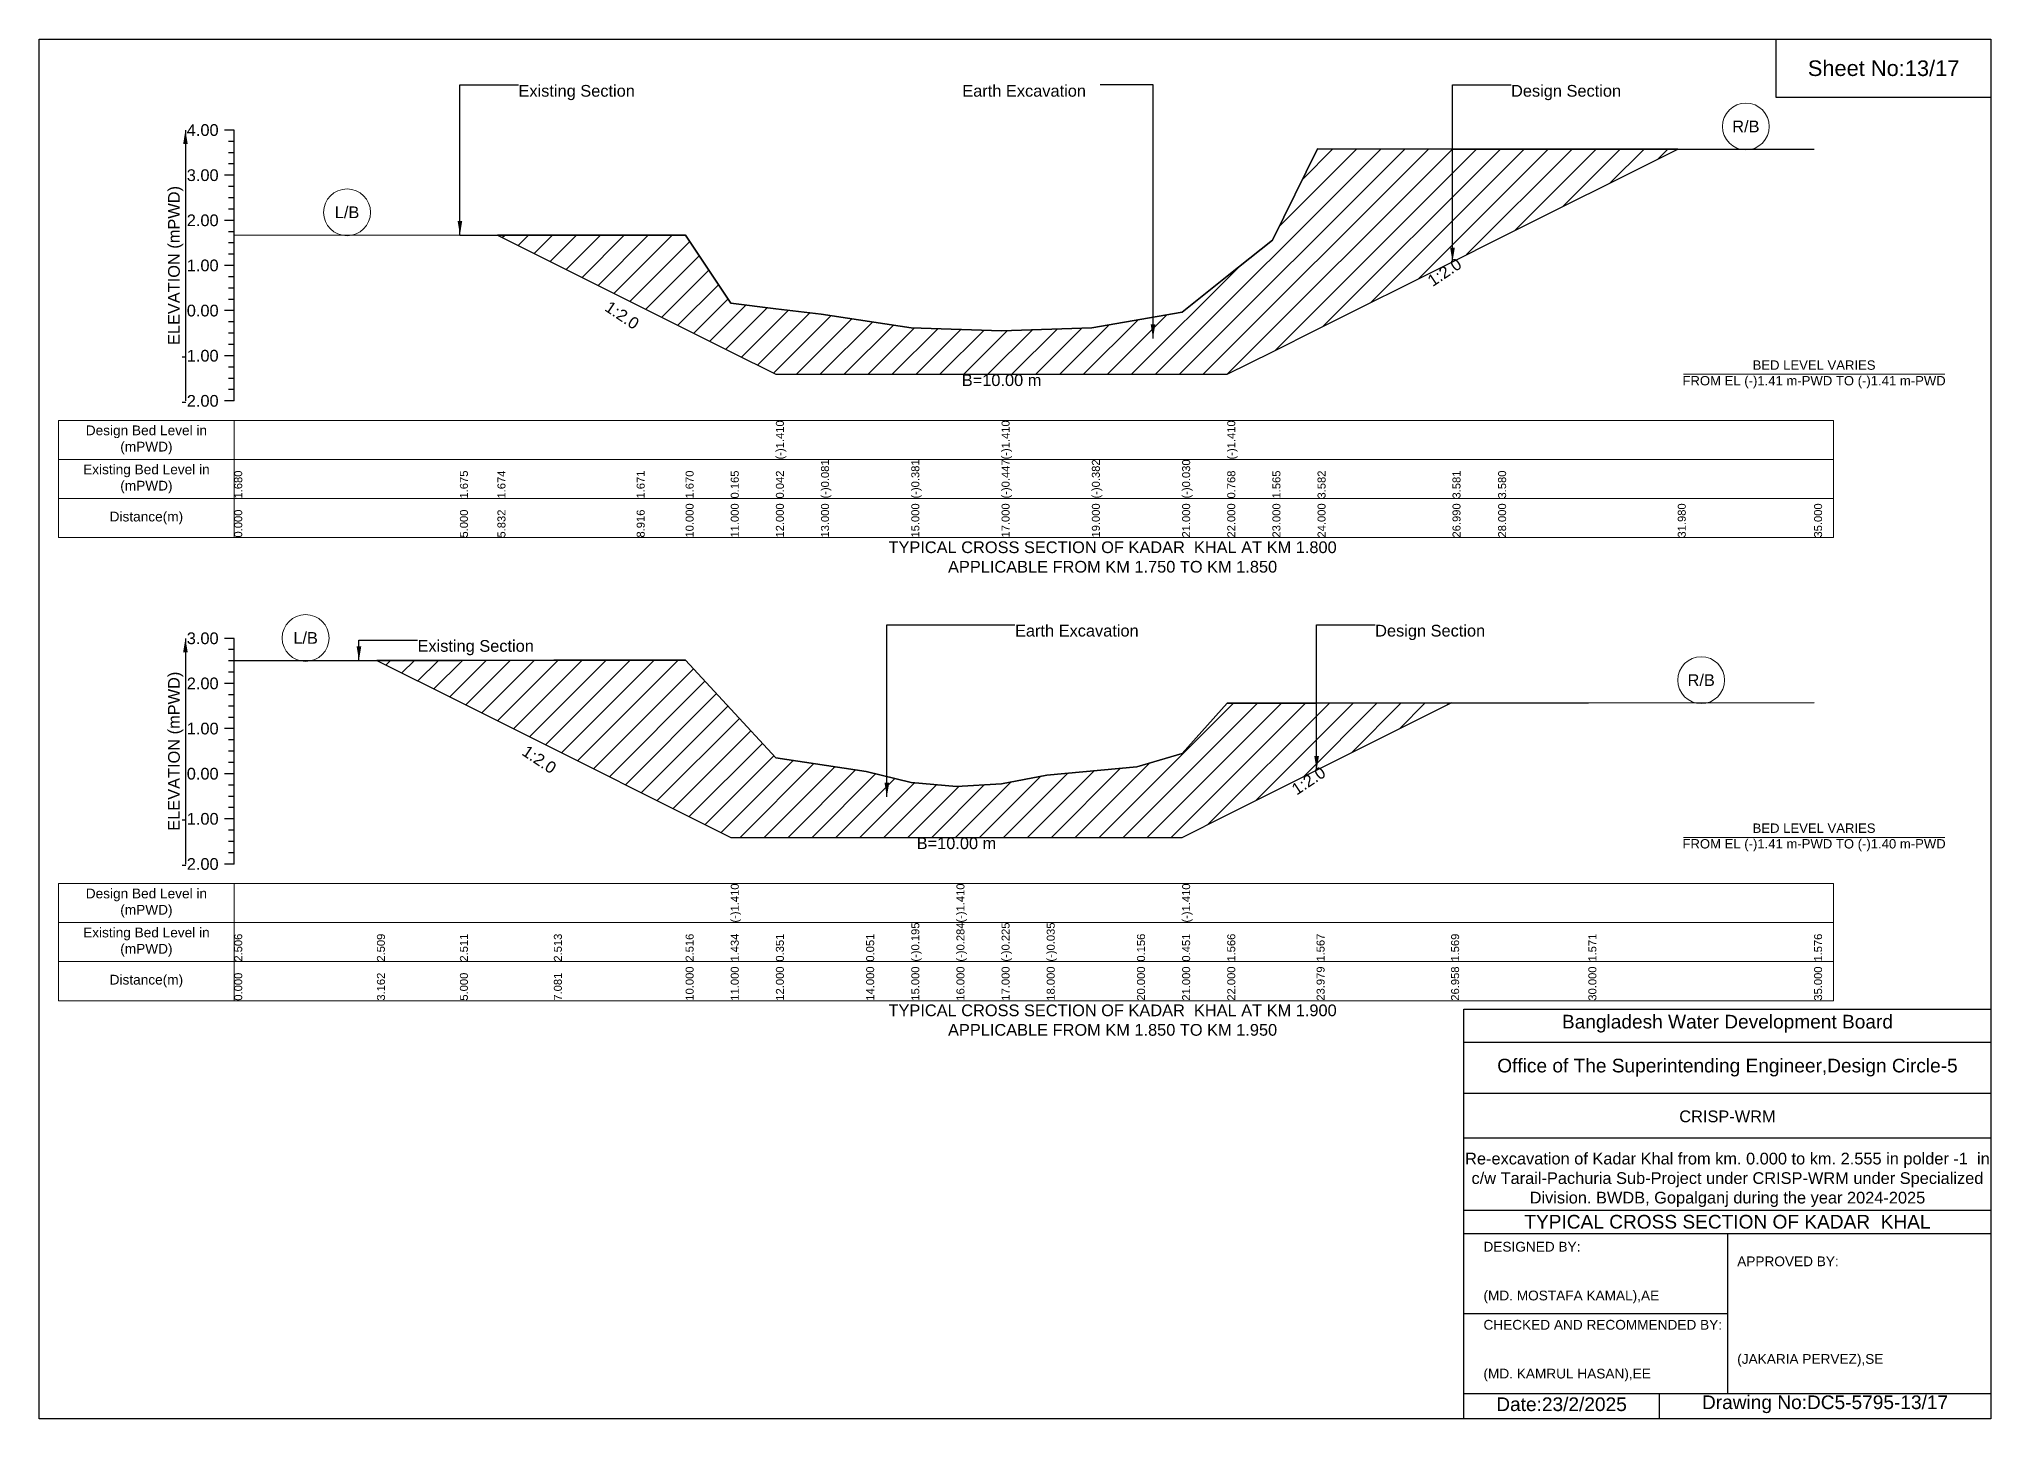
# Model space of a CAD drawing. Header units: inches. Extents: x 91000 to 278000, y -13885 to 0.
# Drawn here: x 220000 to 228000, y -5656 to 0 of the extents above; entities that cross this region are included whole.
import ezdxf

# ---------------------------------------------------------------- set-up
doc = ezdxf.new("R2010")
doc.units = ezdxf.units.IN
doc.header["$LTSCALE"] = 7
doc.header["$MEASUREMENT"] = 0
for name, color, linetype, lineweight in [('Cross section Data Border', 7, 'Continuous', 9), ('Cross Section Labels', 7, 'Continuous', 9), ('Existing_Bed_Level for Xsection', 7, 'Continuous', 25)]:
    doc.layers.add(name, color=color, linetype=linetype, lineweight=lineweight)
doc.styles.get("Standard").update_dxf_attribs({"font": 'arial.ttf'})
doc.dimstyles.get("Standard").update_dxf_attribs({"dimtxt": 0.18, "dimasz": 0.18, "dimexe": 0.18, "dimexo": 0.0625, "dimgap": 0.09, "dimtad": 0, "dimtih": 1, "dimtoh": 1, "dimdec": 4, "dimzin": 0, "dimdsep": 46, "dimtxsty": 'Standard', "dimcen": 0.09, "dimadec": 0, "dimazin": 0, "dimtfac": 1, "dimtdec": 4, "dimtofl": 0, "dimtmove": 0, "dimatfit": 3, "dimfxl": 1, "dimtolj": 1, "dimtzin": 0, "dimarcsym": 0})

msp = doc.modelspace()

# ---------------------------------------------------------------- hatches: boundary and pattern name
at = {"layer": 'Existing_Bed_Level for Xsection'}
h = msp.add_hatch(dxfattribs=at)
h.set_pattern_fill('ANSI31', color=256, scale=555, style=0)
h.paths.add_polyline_path([(221878.9, -803.6), (222449.4, -1088.9), (222650, -1189.2), (222835, -1281.7), (223020, -1374.2), (223205, -1374.2), (223575, -1374.2), (223945, -1374.2), (224315, -1374.2), (224685, -1374.2), (224870, -1374.2), (225055, -1281.7), (225240, -1189.2), (225793.1, -912.6), (225980, -819.2), (226716.3, -451), (225980, -451), (225793.1, -450.9), (225240, -450.6), (225055, -823.8), (224870, -971.3), (224685, -1118.9), (224315, -1184), (223945, -1196), (223575, -1183.8), (223205, -1128.3), (223020, -1105.5), (222835, -1082.8), (222650, -804.4), (222449.4, -804.2)])
h = msp.add_hatch(dxfattribs=at)
h.set_pattern_fill('ANSI31', color=256, scale=555, style=0)
h.paths.add_polyline_path([(221384.9, -2547.3), (221725, -2717.3), (222110, -2909.8), (222650, -3179.8), (222835, -3272.3), (223020, -3272.3), (223390, -3272.3), (223575, -3272.3), (223760, -3272.3), (223945, -3272.3), (224130, -3272.3), (224500, -3272.3), (224685, -3272.3), (224870, -3179.8), (225236.1, -2996.7), (225787.3, -2721.2), (225236.1, -2721.5), (224870, -2721.8), (224685, -2928), (224500, -2982.6), (224130, -3017.9), (223945, -3053.1), (223760, -3064), (223575, -3047.5), (223390, -3002), (223020, -2946.5), (222835, -2746.3), (222650, -2546), (222110, -2546.5), (221725, -2546.9)])

# ---------------------------------------------------------------- linework, layer by layer
for points in [[(220000, 0), (228000, 0), (228000, -5656), (220000, -5656)], [(227120, 0), (228000, 0), (228000, -240), (227120, -240)]]:
    msp.add_lwpolyline(points, close=True)
for points in [[(225840, -5656), (225840, -3976), (228000, -3976)], [(225840, -4112), (228000, -4112)], [(225840, -4320), (228000, -4320)], [(225840, -4504), (228000, -4504)], [(225840, -4800), (228000, -4800)], [(225840, -4896), (228000, -4896)], [(226920, -4896), (226920, -5552)], [(225840, -5224), (226920, -5224)], [(225840, -5552), (228000, -5552)], [(226640, -5552), (226640, -5656)]]:
    msp.add_lwpolyline(points)
at = {"layer": 'Cross section Data Border'}
for points in [[(220080, -1563.3), (227355, -1563.3), (227355, -2043.3), (220080, -2043.3)], [(220080, -3461.5), (227355, -3461.5), (227355, -3941.5), (220080, -3941.5)]]:
    msp.add_lwpolyline(points, close=True, dxfattribs=at)
for points in [[(220800, -1563.3), (220800, -2043.3)], [(220080, -1723.3), (227355, -1723.3)], [(220080, -1883.3), (227355, -1883.3)], [(220800, -3461.5), (220800, -3941.5)], [(220080, -3621.5), (227355, -3621.5)], [(220080, -3781.5), (227355, -3781.5)]]:
    msp.add_lwpolyline(points, dxfattribs=at)
at = {"layer": 'Cross Section Labels'}
for points in [[(226739.2, -1374.2), (227810.8, -1374.2)], [(226739.2, -3272.3), (227810.8, -3272.3)]]:
    msp.add_lwpolyline(points, dxfattribs=at)
for centre in [(226995.6, -358.5), (221262.5, -710.5), (221092.5, -2455.1), (226812.5, -2627.9)]:
    msp.add_circle(centre, 96, dxfattribs=at)
at = {"layer": 'Existing_Bed_Level for Xsection'}
for points in [[(220800, -373.3), (220760, -373.3)], [(220800, -1483.3), (220800, -1298.3), (220800, -1113.3), (220800, -928.3), (220800, -743.3), (220800, -558.3), (220800, -373.3)], [(220800, -419.6), (220776, -419.6)], [(220800, -465.8), (220776, -465.8)], [(220800, -802.5), (221725, -803.4), (221878.9, -803.6), (222449.4, -804.2), (222650, -804.4), (222835, -1082.8), (223020, -1105.5), (223020, -1105.5), (223205, -1128.3), (223575, -1183.8), (223945, -1196), (223945, -1196), (224315, -1184), (224685, -1118.9), (224870, -971.3), (224870, -971.3), (225055, -823.8), (225240, -450.6), (225793.1, -450.9), (225980, -451), (226716.3, -451), (227275, -451)], [(220800, -558.3), (220760, -558.3)], [(220800, -512.1), (220776, -512.1)], [(220800, -604.6), (220776, -604.6)], [(220800, -650.8), (220776, -650.8)], [(220800, -697.1), (220776, -697.1)], [(220800, -743.3), (220760, -743.3)], [(220800, -789.6), (220776, -789.6)], [(220800, -835.8), (220776, -835.8)], [(220800, -928.3), (220760, -928.3)], [(220800, -882.1), (220776, -882.1)], [(220800, -974.6), (220776, -974.6)], [(220800, -1020.8), (220776, -1020.8)], [(220800, -1113.3), (220760, -1113.3)], [(220800, -1067.1), (220776, -1067.1)], [(220800, -1159.6), (220776, -1159.6)], [(220800, -1205.8), (220776, -1205.8)], [(220800, -1252.1), (220776, -1252.1)], [(220800, -1298.3), (220760, -1298.3)], [(220800, -1344.6), (220776, -1344.6)], [(220800, -1390.8), (220776, -1390.8)], [(220800, -1437.1), (220776, -1437.1)], [(220800, -1483.3), (220760, -1483.3)], [(220800, -2456.5), (220760, -2456.5)], [(220800, -3381.5), (220800, -3196.5), (220800, -3011.5), (220800, -2826.5), (220800, -2641.5), (220800, -2456.5)], [(220800, -2502.7), (220776, -2502.7)], [(220800, -2549), (220776, -2549)], [(220800, -2547.8), (221384.9, -2547.3), (221725, -2546.9), (222110, -2546.5), (222650, -2546), (222835, -2746.3), (222835, -2746.3), (223020, -2946.5), (223390, -3002), (223575, -3047.5), (223760, -3064), (223760, -3064), (223945, -3053.1), (224130, -3017.9), (224500, -2982.6), (224685, -2928), (224685, -2928), (224870, -2721.8), (225236.1, -2721.5), (225787.3, -2721.2), (226350, -2720.8), (227275, -2719.9)], [(220800, -2595.2), (220776, -2595.2)], [(220800, -2641.5), (220760, -2641.5)], [(220800, -2687.7), (220776, -2687.7)], [(220800, -2734), (220776, -2734)], [(220800, -2780.2), (220776, -2780.2)], [(220800, -2826.5), (220760, -2826.5)], [(220800, -2872.7), (220776, -2872.7)], [(220800, -2919), (220776, -2919)], [(220800, -3011.5), (220760, -3011.5)], [(220800, -2965.2), (220776, -2965.2)], [(220800, -3057.7), (220776, -3057.7)], [(220800, -3104), (220776, -3104)], [(220800, -3196.5), (220760, -3196.5)], [(220800, -3150.2), (220776, -3150.2)], [(220800, -3242.7), (220776, -3242.7)], [(220800, -3289), (220776, -3289)], [(220800, -3335.2), (220776, -3335.2)], [(220800, -3381.5), (220760, -3381.5)]]:
    msp.add_lwpolyline(points, dxfattribs=at)
for points in [[(221878.9, -803.6), (222449.4, -1088.9), (222650, -1189.2), (222835, -1281.7), (223020, -1374.2), (223020, -1374.2), (223205, -1374.2), (223575, -1374.2), (223945, -1374.2), (223945, -1374.2), (224315, -1374.2), (224685, -1374.2), (224870, -1374.2), (224870, -1374.2), (225055, -1281.7), (225240, -1189.2), (225793.1, -912.6), (225980, -819.2), (226716.3, -451), (225980, -451), (225793.1, -450.9), (225240, -450.6), (225055, -823.8), (224870, -971.3), (224870, -971.3), (224685, -1118.9), (224315, -1184), (223945, -1196), (223945, -1196), (223575, -1183.8), (223205, -1128.3), (223020, -1105.5), (223020, -1105.5), (222835, -1082.8), (222650, -804.4), (222449.4, -804.2)], [(221384.9, -2547.3), (221384.9, -2547.3), (221725, -2717.3), (222110, -2909.8), (222650, -3179.8), (222835, -3272.3), (222835, -3272.3), (223020, -3272.3), (223390, -3272.3), (223575, -3272.3), (223760, -3272.3), (223760, -3272.3), (223945, -3272.3), (224130, -3272.3), (224500, -3272.3), (224685, -3272.3), (224685, -3272.3), (224870, -3179.8), (225236.1, -2996.7), (225787.3, -2721.2), (225236.1, -2721.5), (224870, -2721.8), (224685, -2928), (224685, -2928), (224500, -2982.6), (224130, -3017.9), (223945, -3053.1), (223760, -3064), (223760, -3064), (223575, -3047.5), (223390, -3002), (223020, -2946.5), (222835, -2746.3), (222835, -2746.3), (222650, -2546), (222110, -2546.5), (221725, -2546.9), (221384.9, -2547.3)]]:
    msp.add_lwpolyline(points, close=True, dxfattribs=at)

# ---------------------------------------------------------------- texts
at = {"attachment_point": 5}
for s, insert, char_height in [('Sheet No:13/17', (227560, -120), 64), ('Bangladesh Water Development Board', (226920, -4036), 56), ('Office of The Superintending Engineer,Design Circle-5', (226920, -4216), 56)]:
    msp.add_mtext(s, dxfattribs=dict(at, insert=insert, char_height=char_height))
for s, insert, char_height, width, attachment_point in [('CRISP-WRM', (226920, -4416), 48, 2240, 5), ('Re-excavation of Kadar Khal from km. 0.000 to km. 2.555 in polder -1  in c/w Tarail-Pachuria Sub-Project under CRISP-WRM under Specialized Division. BWDB, Gopalganj during the year 2024-2025', (226920, -4676), 48, 2160, 5), ('TYPICAL CROSS SECTION OF KADAR  KHAL', (226920, -4848), 56, 2240, 5), ('DESIGNED BY:^J^J^J(MD. MOSTAFA KAMAL),AE', (225920, -5056), 40, 1120, 4), ('APPROVED BY:^J^J^J^J^J^J(JAKARIA PERVEZ),SE', (226960, -5216), 40, 1120, 4), ('CHECKED AND RECOMMENDED BY:^J^J^J(MD. KAMRUL HASAN),EE', (225920, -5376), 40, 1120, 4), ('Date:23/2/2025', (226240, -5596), 56, 1120, 5), ('Drawing No:DC5-5795-13/17', (227320, -5596), 56, 1760, 5)]:
    msp.add_mtext(s, dxfattribs=dict(insert=insert, char_height=char_height, width=width, attachment_point=attachment_point))
at = {"layer": 'Cross section Data Border', "char_height": 40, "width": 640, "attachment_point": 5}
for s, insert in [('Design Bed Level in (mPWD)', (220440, -1643.3)), ('Existing Bed Level in (mPWD)', (220440, -1803.3)), ('Distance(m)', (220440, -1963.3)), ('Design Bed Level in (mPWD)', (220440, -3541.5)), ('Existing Bed Level in (mPWD)', (220440, -3701.5)), ('Distance(m)', (220440, -3861.5))]:
    msp.add_mtext(s, dxfattribs=dict(at, insert=insert))
at = {"layer": 'Cross Section Labels'}
for s, insert, char_height, attachment_point in [('Existing Section', (221965, -188.3), 48, 1), ('Earth Excavation', (223784, -188.3), 48, 1), ('Design Section', (226033.1, -188.3), 48, 1), ('R/B', (226995.6, -358.5), 48, 5), ('L/B', (221262.5, -710.5), 48, 5), ('BED LEVEL VARIES ^JFROM EL (-)1.41 m-PWD TO (-)1.41 m-PWD', (227275, -1374.2), 38.4, 5), ('B=10.00 m', (223945, -1374.2), 48, 2), ('TYPICAL CROSS SECTION OF KADAR  KHAL AT KM 1.800^JAPPLICABLE FROM KM 1.750 TO KM 1.850', (224400, -2123.3), 48, 5), ('Earth Excavation', (224000, -2401), 48, 1), ('Design Section', (225476.1, -2401), 48, 1), ('L/B', (221092.5, -2455.1), 48, 5), ('Existing Section', (221551.1, -2463.5), 48, 1), ('R/B', (226812.5, -2627.9), 48, 5), ('B=10.00 m', (223760, -3272.3), 48, 2), ('BED LEVEL VARIES ^JFROM EL (-)1.41 m-PWD TO (-)1.40 m-PWD', (227275, -3272.3), 38.4, 5), ('TYPICAL CROSS SECTION OF KADAR  KHAL AT KM 1.900^JAPPLICABLE FROM KM 1.850 TO KM 1.950', (224400, -4021.5), 48, 5)]:
    msp.add_mtext(s, dxfattribs=dict(at, insert=insert, char_height=char_height, attachment_point=attachment_point))
at = {"layer": 'Cross Section Labels', "char_height": 48, "attachment_point": 2}
for insert, rotation in [((225746.9, -935.7), 33.69007), ((222403.2, -1112), 326.30993), ((222063.7, -2932.9), 326.30993), ((225189.9, -3019.9), 33.69007)]:
    msp.add_mtext('1:2.0', dxfattribs=dict(at, insert=insert, rotation=rotation))
at = {"layer": 'Existing_Bed_Level for Xsection', "char_height": 48, "attachment_point": 6}
for s, insert in [('4.00', (220736, -373.3)), ('3.00', (220736, -558.3)), ('2.00', (220736, -743.3)), ('1.00', (220736, -928.3)), ('0.00', (220736, -1113.3)), ('-1.00', (220736, -1298.3)), ('-2.00', (220736, -1483.3)), ('3.00', (220736, -2456.5)), ('2.00', (220736, -2641.5)), ('1.00', (220736, -2826.5)), ('0.00', (220736, -3011.5)), ('-1.00', (220736, -3196.5)), ('-2.00', (220736, -3381.5))]:
    msp.add_mtext(s, dxfattribs=dict(at, insert=insert))
at = {"layer": 'Existing_Bed_Level for Xsection', "rotation": 90}
for s, insert, char_height, attachment_point in [('ELEVATION (mPWD)', (220560, -928.3), 48, 5), ('(-)1.410', (223020, -1723.3), 32.8, 1), ('(-)1.410', (223945, -1723.3), 32.8, 1), ('(-)1.410', (224870, -1723.3), 32.8, 1), ('(-)0.081', (223205, -1883.3), 32.8, 1), ('(-)0.381', (223575, -1883.3), 32.8, 1), ('(-)0.447', (223945, -1883.3), 32.8, 1), ('(-)0.382', (224315, -1883.3), 32.8, 1), ('(-)0.030', (224685, -1883.3), 32.8, 1), ('1.680', (220800, -1883.3), 32.8, 1), ('1.675', (221725, -1883.3), 32.8, 1), ('1.674', (221878.9, -1883.3), 32.8, 1), ('1.671', (222449.4, -1883.3), 32.8, 1), ('1.670', (222650, -1883.3), 32.8, 1), ('0.165', (222835, -1883.3), 32.8, 1), ('0.042', (223020, -1883.3), 32.8, 1), ('0.768', (224870, -1883.3), 32.8, 1), ('1.565', (225055, -1883.3), 32.8, 1), ('3.582', (225240, -1883.3), 32.8, 1), ('3.581', (225793.1, -1883.3), 32.8, 1), ('3.580', (225980, -1883.3), 32.8, 1), ('10.000', (222650, -2043.3), 32.8, 1), ('11.000', (222835, -2043.3), 32.8, 1), ('12.000', (223020, -2043.3), 32.8, 1), ('13.000', (223205, -2043.3), 32.8, 1), ('15.000', (223575, -2043.3), 32.8, 1), ('17.000', (223945, -2043.3), 32.8, 1), ('19.000', (224315, -2043.3), 32.8, 1), ('21.000', (224685, -2043.3), 32.8, 1), ('22.000', (224870, -2043.3), 32.8, 1), ('23.000', (225055, -2043.3), 32.8, 1), ('24.000', (225240, -2043.3), 32.8, 1), ('26.990', (225793.1, -2043.3), 32.8, 1), ('28.000', (225980, -2043.3), 32.8, 1), ('31.980', (226716.3, -2043.3), 32.8, 1), ('35.000', (227275, -2043.3), 32.8, 1), ('0.000', (220800, -2043.3), 32.8, 1), ('5.000', (221725, -2043.3), 32.8, 1), ('5.832', (221878.9, -2043.3), 32.8, 1), ('8.916', (222449.4, -2043.3), 32.8, 1), ('ELEVATION (mPWD)', (220560, -2919), 48, 5), ('(-)1.410', (222835, -3621.5), 32.8, 1), ('(-)1.410', (223760, -3621.5), 32.8, 1), ('(-)1.410', (224685, -3621.5), 32.8, 1), ('2.506', (220800, -3781.5), 32.8, 1), ('2.509', (221384.9, -3781.5), 32.8, 1), ('2.511', (221725, -3781.5), 32.8, 1), ('2.513', (222110, -3781.5), 32.8, 1), ('2.516', (222650, -3781.5), 32.8, 1), ('1.434', (222835, -3781.5), 32.8, 1), ('0.351', (223020, -3781.5), 32.8, 1), ('0.051', (223390, -3781.5), 32.8, 1), ('(-)0.195', (223575, -3781.5), 32.8, 1), ('(-)0.284', (223760, -3781.5), 32.8, 1), ('(-)0.225', (223945, -3781.5), 32.8, 1), ('(-)0.035', (224130, -3781.5), 32.8, 1), ('0.156', (224500, -3781.5), 32.8, 1), ('0.451', (224685, -3781.5), 32.8, 1), ('1.566', (224870, -3781.5), 32.8, 1), ('1.567', (225236.1, -3781.5), 32.8, 1), ('1.569', (225787.3, -3781.5), 32.8, 1), ('1.571', (226350, -3781.5), 32.8, 1), ('1.576', (227275, -3781.5), 32.8, 1), ('0.000', (220800, -3941.5), 32.8, 1), ('3.162', (221384.9, -3941.5), 32.8, 1), ('5.000', (221725, -3941.5), 32.8, 1), ('7.081', (222110, -3941.5), 32.8, 1), ('10.000', (222650, -3941.5), 32.8, 1), ('11.000', (222835, -3941.5), 32.8, 1), ('12.000', (223020, -3941.5), 32.8, 1), ('14.000', (223390, -3941.5), 32.8, 1), ('15.000', (223575, -3941.5), 32.8, 1), ('16.000', (223760, -3941.5), 32.8, 1), ('17.000', (223945, -3941.5), 32.8, 1), ('18.000', (224130, -3941.5), 32.8, 1), ('20.000', (224500, -3941.5), 32.8, 1), ('21.000', (224685, -3941.5), 32.8, 1), ('22.000', (224870, -3941.5), 32.8, 1), ('23.979', (225236.1, -3941.5), 32.8, 1), ('26.958', (225787.3, -3941.5), 32.8, 1), ('30.000', (226350, -3941.5), 32.8, 1), ('35.000', (227275, -3941.5), 32.8, 1)]:
    msp.add_mtext(s, dxfattribs=dict(at, insert=insert, char_height=char_height, attachment_point=attachment_point))

# ---------------------------------------------------------------- leaders
at = {"layer": 'Cross Section Labels', "annotation_type": 0, "has_hookline": 1}
for points, hookline_direction, text_width in [([(221725, -803.4), (221725, -188.3), (221964.9, -188.3)], 0, 467.2), ([(224565.6, -1227), (224565.6, -188.3), (224348.8, -188.3)], 1, 497), ([(225793.1, -912.6), (225793.1, -188.3), (226033.1, -188.3)], 0, 441.2), ([(221311.1, -2547.3), (221311.1, -2463.5), (221551.1, -2463.5)], 0, 467.2), ([(223474.8, -3106.2), (223474.8, -2401), (223999.9, -2401)], 0, 497), ([(225236.1, -2996.7), (225236.1, -2401), (225476, -2401)], 0, 441.2)]:
    msp.add_leader(points, dimstyle='Standard', override={"dimasz": 57.6}, dxfattribs=dict(at, hookline_direction=hookline_direction, text_width=text_width))
at = {"layer": 'Existing_Bed_Level for Xsection'}
for points in [[(220600, -373.3), (220600, -1483.3)], [(220600, -2456.5), (220600, -3381.5)]]:
    msp.add_leader(points, dimstyle='Standard', override={"dimasz": 57.6}, dxfattribs=at)

doc.saveas('drawing.dxf')
